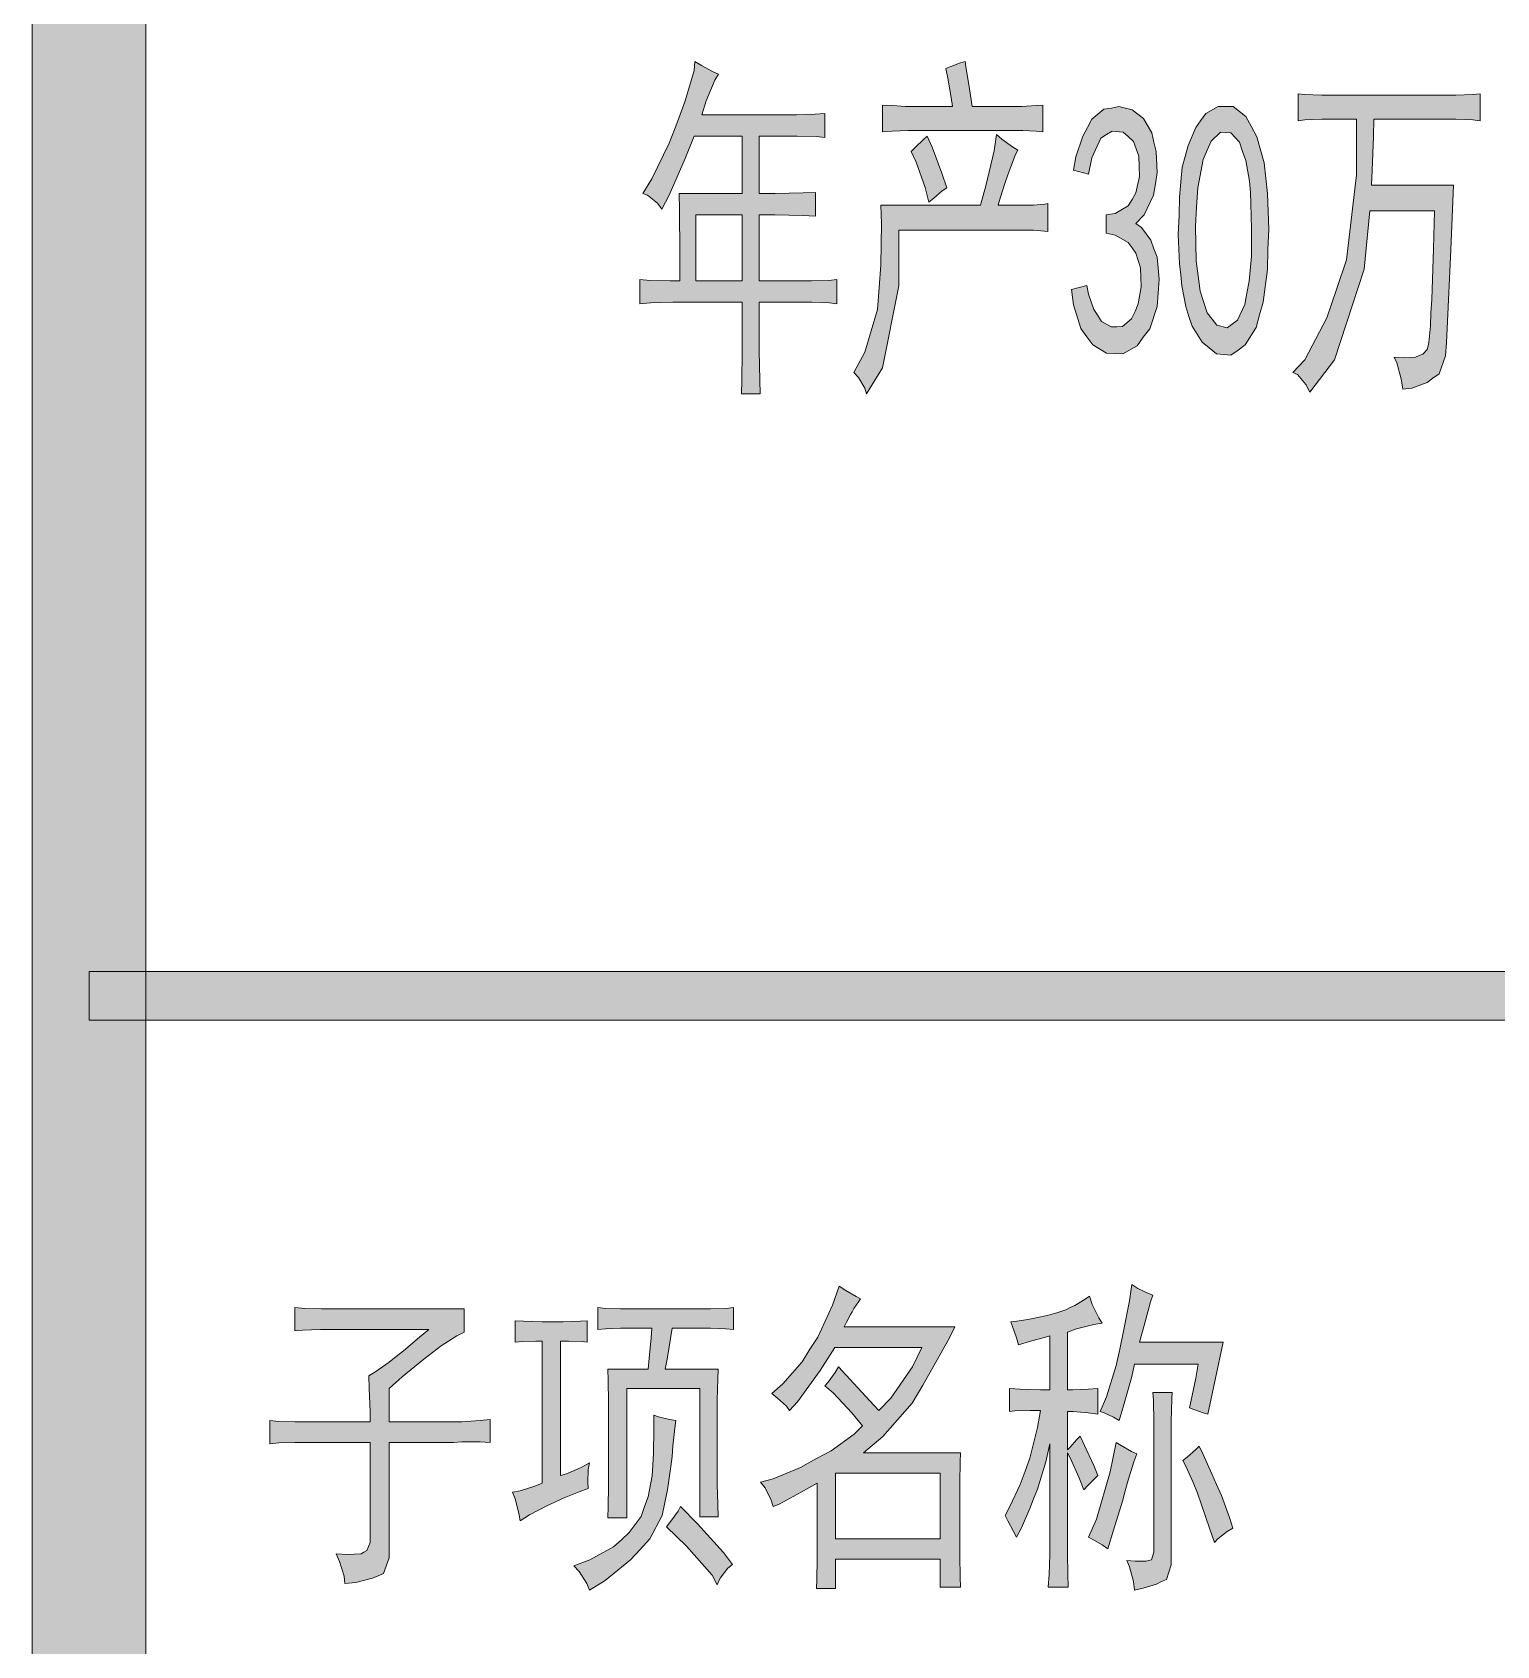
# Model space of a CAD drawing. Header units: millimetres. Extents: x 0 to 829, y 0 to 586.
# Drawn here: x 769.46 to 782.14, y 71.46 to 85.43 of the extents above; entities that cross this region are included whole.
import ezdxf

# ---------------------------------------------------------------- set-up
doc = ezdxf.new("R2010")
doc.units = ezdxf.units.MM

msp = doc.modelspace()

# ---------------------------------------------------------------- hatches: boundary and pattern name
h = msp.add_hatch(color=0)
h.dxf.hatch_style = 2
h.paths.add_polyline_path([(770.449028, 9.860139), (769.464778, 9.860139), (769.464778, 575.772139), (770.449028, 575.772139)])
h = msp.add_hatch(color=0)
h.paths.add_polyline_path([(774.749389, 84.031667), (774.827, 84.158667), (774.978694, 84.469111), (775.04925, 84.652556), (775.116278, 84.836), (775.193889, 85.097056), (775.200944, 85.174667), (775.257389, 85.139389), (775.359694, 85.086472), (775.405556, 85.065306), (775.373806, 85.012389), (775.299722, 84.836), (775.260917, 84.712528), (775.998222, 84.712528), (776.079361, 84.712528), (776.241639, 84.719583), (776.326306, 84.726639), (776.326306, 84.5185), (776.252222, 84.525556), (776.086417, 84.529083), (775.998222, 84.529083), (775.758333, 84.529083), (775.758333, 84.031667), (775.895917, 84.031667), (776.139333, 84.038722), (776.245167, 84.04225), (776.245167, 83.837639), (776.135806, 83.841167), (775.892389, 83.848222), (775.758333, 83.848222), (775.758333, 83.276722), (776.12875, 83.276722), (776.209889, 83.276722), (776.361583, 83.28025), (776.428611, 83.287306), (776.428611, 83.079167), (776.365111, 83.086222), (776.213417, 83.093278), (776.12875, 83.093278), (775.758333, 83.093278), (775.758333, 82.811056), (775.758333, 82.673472), (775.761861, 82.415944), (775.765389, 82.299528), (775.603111, 82.299528), (775.606639, 82.415944), (775.610167, 82.659361), (775.610167, 82.789889), (775.610167, 83.093278), (775.11275, 83.093278), (775.010444, 83.093278), (774.816417, 83.086222), (774.724694, 83.079167), (774.724694, 83.287306), (774.812889, 83.28025), (774.98575, 83.276722), (775.070417, 83.276722), (775.070417, 83.513083), (775.066889, 83.890556), (775.063361, 84.031667), (775.610167, 84.031667), (775.610167, 84.529083), (775.193889, 84.529083), (775.116278, 84.335056), (774.978694, 84.017556), (774.915194, 83.897611), (774.876389, 83.950528), (774.791722, 84.017556)])
h.paths.add_polyline_path([(775.610167, 83.276722), (775.610167, 83.848222), (775.208, 83.848222), (775.208, 83.276722)])
h = msp.add_hatch(color=0)
h.dxf.hatch_style = 2
h.paths.add_polyline_path([(777.539861, 85.174667), (777.546917, 85.132333), (777.578667, 84.938306), (777.599833, 84.786611), (777.963194, 84.786611), (778.030222, 84.786611), (778.153694, 84.793667), (778.213667, 84.797194), (778.213667, 84.567889), (778.153694, 84.571417), (778.040806, 84.578472), (777.987889, 84.578472), (777.102417, 84.578472), (777.045972, 84.578472), (776.908389, 84.571417), (776.823722, 84.567889), (776.823722, 84.797194), (776.911917, 84.793667), (777.024806, 84.786611), (777.0495, 84.786611), (777.4305, 84.786611), (777.419917, 84.864222), (777.391694, 85.030028), (777.374056, 85.114694), (777.416389, 85.132333), (777.501056, 85.164083)])
h = msp.add_hatch(color=0)
h.dxf.hatch_style = 2
h.paths.add_polyline_path([(778.460611, 83.202639), (778.594667, 83.237917), (778.608778, 83.160306), (778.654639, 83.029778), (778.689917, 82.976861), (778.721667, 82.923944), (778.802806, 82.878083), (778.852194, 82.878083), (778.901583, 82.881611), (778.979194, 82.948639), (779.010944, 83.012139), (779.039167, 83.079167), (779.063861, 83.223806), (779.060333, 83.304944), (779.056806, 83.389611), (779.018, 83.516611), (778.98625, 83.562472), (778.950972, 83.608333), (778.838083, 83.671833), (778.760472, 83.689472), (778.760472, 83.848222), (778.838083, 83.858806), (778.950972, 83.925833), (778.98625, 83.982278), (779.018, 84.038722), (779.04975, 84.179833), (779.046222, 84.268028), (779.042694, 84.356222), (778.996833, 84.483222), (778.950972, 84.525556), (778.908639, 84.564361), (778.813389, 84.571417), (778.764, 84.543194), (778.714611, 84.511444), (778.637, 84.342111), (778.608778, 84.201), (778.47825, 84.236278), (778.499417, 84.349167), (778.559389, 84.529083), (778.598194, 84.603167), (778.637, 84.67725), (778.739306, 84.761917), (778.806333, 84.7725), (778.869833, 84.786611), (778.98625, 84.758389), (779.035639, 84.719583), (779.085028, 84.680778), (779.155583, 84.557306), (779.173222, 84.476167), (779.194389, 84.395028), (779.201444, 84.215111), (779.187333, 84.116333), (779.169694, 84.017556), (779.088556, 83.848222), (779.018, 83.774139), (779.067389, 83.738861), (779.148528, 83.6295), (779.173222, 83.555417), (779.201444, 83.481333), (779.219083, 83.290833), (779.212028, 83.170889), (779.201444, 83.054472), (779.137944, 82.860444), (779.0815, 82.789889), (779.028583, 82.715806), (778.905111, 82.64525), (778.834556, 82.648778), (778.764, 82.652306), (778.644056, 82.722861), (778.594667, 82.793417), (778.54175, 82.863972), (778.47825, 83.068583)])
h = msp.add_hatch(color=0)
h.paths.add_polyline_path([(779.391944, 83.841167), (779.395472, 84.003444), (779.420167, 84.260972), (779.444861, 84.352694), (779.469556, 84.447944), (779.536583, 84.603167), (779.578917, 84.663139), (779.624778, 84.726639), (779.730611, 84.786611), (779.797639, 84.786611), (779.861139, 84.786611), (779.9705, 84.698417), (780.019889, 84.610222), (780.06575, 84.522028), (780.12925, 84.299778), (780.143361, 84.165722), (780.157472, 84.031667), (780.168056, 83.72475), (780.161, 83.548361), (780.157472, 83.3755), (780.118667, 83.093278), (780.086917, 82.983917), (780.058694, 82.874556), (779.963444, 82.722861), (779.903472, 82.677), (779.839972, 82.634667), (779.7165, 82.64525), (779.653, 82.698167), (779.593028, 82.747556), (779.504833, 82.885139), (779.476611, 82.969806), (779.451917, 83.054472), (779.416639, 83.234389), (779.406056, 83.329639), (779.395472, 83.424889), (779.384889, 83.678889)])
h.paths.add_polyline_path([(779.543639, 83.91525), (779.533056, 83.745917), (779.540111, 83.449583), (779.55775, 83.319056), (779.575389, 83.188528), (779.635361, 83.001556), (779.677694, 82.945111), (779.720028, 82.892194), (779.808222, 82.871028), (779.850556, 82.902778), (779.896417, 82.938056), (779.959917, 83.072111), (779.977556, 83.170889), (779.998722, 83.273194), (780.019889, 83.491917), (780.019889, 83.611861), (780.019889, 83.728278), (780.012833, 83.947), (780.009306, 84.04225), (780.00225, 84.141028), (779.9705, 84.317417), (779.942278, 84.395028), (779.914056, 84.476167), (779.839972, 84.557306), (779.797639, 84.560833), (779.751778, 84.564361), (779.670639, 84.48675), (779.635361, 84.409139), (779.600083, 84.328), (779.554222, 84.081056)])
h = msp.add_hatch(color=0)
h.dxf.hatch_style = 2
h.paths.add_polyline_path([(781.328694, 82.338333), (781.314583, 82.430056), (781.275778, 82.567639), (781.254611, 82.617028), (781.332222, 82.609972), (781.438056, 82.617028), (781.469806, 82.631139), (781.501556, 82.641722), (781.540361, 82.684056), (781.547417, 82.715806), (781.554472, 82.744028), (781.568583, 82.888667), (781.572111, 83.001556), (781.579167, 83.114444), (781.593278, 83.555417), (781.603861, 83.8835), (781.042944, 83.8835), (780.993556, 83.379028), (780.736028, 82.592333), (780.524361, 82.313639), (780.489083, 82.380667), (780.418528, 82.465333), (780.376194, 82.482972), (780.482028, 82.592333), (780.672528, 82.955694), (780.757194, 83.209694), (780.841861, 83.460167), (780.926528, 84.193944), (780.926528, 84.67725), (780.707806, 84.67725), (780.626667, 84.67725), (780.482028, 84.670194), (780.422056, 84.663139), (780.422056, 84.895972), (780.4785, 84.888917), (780.626667, 84.885389), (780.714861, 84.885389), (781.706167, 84.885389), (781.787306, 84.885389), (781.935472, 84.888917), (781.998972, 84.895972), (781.998972, 84.663139), (781.935472, 84.670194), (781.787306, 84.67725), (781.706167, 84.67725), (781.078222, 84.67725), (781.074694, 84.525556), (781.064111, 84.236278), (781.057056, 84.10575), (781.766139, 84.10575), (781.744972, 83.544833), (781.713222, 82.863972), (781.706167, 82.744028), (781.699111, 82.627611), (781.642667, 82.472389), (781.58975, 82.433583), (781.540361, 82.398306), (781.406306, 82.348917)])
h = msp.add_hatch(color=0)
h.dxf.hatch_style = 2
h.paths.add_polyline_path([(777.994944, 84.409139), (777.977306, 84.370333), (777.934972, 84.2645), (777.910278, 84.193944), (777.885583, 84.126917), (777.84325, 83.992861), (777.825611, 83.932889), (778.051389, 83.932889), (778.129, 83.932889), (778.231306, 83.939944), (778.256, 83.947), (778.256, 83.703583), (778.227778, 83.707111), (778.132528, 83.714167), (778.0655, 83.714167), (776.964833, 83.714167), (776.964833, 83.234389), (776.823722, 82.525306), (776.686139, 82.299528), (776.672028, 82.348917), (776.615583, 82.440639), (776.576778, 82.482972), (776.672028, 82.659361), (776.781389, 83.029778), (776.7955, 83.220278), (776.809611, 83.414306), (776.816667, 83.770611), (776.809611, 83.932889), (777.673917, 83.932889), (777.719778, 84.098694), (777.790333, 84.402083), (777.8115, 84.543194), (777.857361, 84.504389), (777.949083, 84.437361)])
h = msp.add_hatch(color=0)
h.dxf.hatch_style = 2
h.paths.add_polyline_path([(777.211778, 84.529083), (777.254111, 84.433833), (777.338778, 84.208056), (777.381111, 84.081056), (777.342306, 84.056361), (777.268222, 83.992861), (777.225889, 83.957583), (777.194139, 84.084583), (777.116528, 84.303306), (777.074194, 84.395028), (777.109472, 84.433833), (777.180028, 84.500861)])
h = msp.add_hatch(color=0)
h.dxf.hatch_style = 2
h.paths.add_polyline_path([(769.958667, 76.877333), (769.958667, 77.300667), (819.294639, 77.300667), (819.294639, 76.877333)])
h = msp.add_hatch(color=0)
h.paths.add_polyline_path([(776.633222, 74.467861), (776.615583, 74.439639), (776.576778, 74.383194), (776.562667, 74.354972), (776.548556, 74.330278), (776.513278, 74.26325), (776.492111, 74.224444), (777.451667, 74.224444), (777.402278, 74.122139), (777.261167, 73.871667), (777.172972, 73.719972), (777.08125, 73.56475), (776.82725, 73.275472), (776.661444, 73.134361), (777.501056, 73.134361), (777.497528, 73.053222), (777.494, 72.880361), (777.494, 72.792167), (777.494, 72.337083), (777.494, 72.241833), (777.497528, 72.058389), (777.501056, 71.970194), (777.324667, 71.970194), (777.324667, 72.213611), (776.418028, 72.213611), (776.418028, 71.959611), (776.252222, 71.959611), (776.25575, 72.037222), (776.259278, 72.213611), (776.259278, 72.312389), (776.259278, 72.869778), (776.121694, 72.792167), (775.931194, 72.689861), (775.878278, 72.668694), (775.860639, 72.725139), (775.807722, 72.830972), (775.768917, 72.880361), (775.878278, 72.908583), (776.114639, 73.007361), (776.248694, 73.081444), (776.379222, 73.152), (776.580306, 73.296639), (776.650861, 73.367194), (776.559139, 73.480083), (776.396861, 73.652944), (776.326306, 73.712917), (776.354528, 73.744667), (776.4145, 73.829333), (776.442722, 73.878722), (776.576778, 73.734083), (776.749639, 73.547111), (776.791972, 73.50125), (776.897806, 73.607083), (777.084778, 73.878722), (777.165917, 74.044528), (776.410972, 74.044528), (776.283972, 73.846972), (776.089944, 73.575333), (776.019389, 73.50125), (775.994694, 73.536528), (775.917083, 73.607083), (775.867694, 73.645889), (775.962944, 73.730556), (776.12875, 73.921056), (776.195778, 74.030417), (776.266333, 74.13625), (776.393333, 74.411417), (776.449778, 74.577222), (776.506222, 74.538417), (776.597944, 74.4855)])
h.paths.add_polyline_path([(777.324667, 72.39), (777.324667, 72.957972), (776.418028, 72.957972), (776.418028, 72.39)])
h = msp.add_hatch(color=0)
h.dxf.hatch_style = 2
h.paths.add_polyline_path([(779.166167, 74.499611), (779.145, 74.439639), (779.088556, 74.235028), (779.04975, 74.090389), (779.772944, 74.090389), (779.642417, 73.4695), (779.600083, 73.480083), (779.518944, 73.508306), (779.483667, 73.522417), (779.497778, 73.589444), (779.536583, 73.779944), (779.55775, 73.899889), (779.007417, 73.899889), (778.979194, 73.783472), (778.912167, 73.540056), (778.873361, 73.413056), (778.823972, 73.441278), (778.742833, 73.480083), (778.707556, 73.490667), (778.764, 73.617667), (778.848667, 73.889306), (778.880417, 74.030417), (778.908639, 74.171528), (778.961556, 74.450222), (778.982722, 74.591333), (779.035639, 74.556056), (779.127361, 74.513722)])
h = msp.add_hatch(color=0)
h.dxf.hatch_style = 2
h.paths.add_polyline_path([(777.885583, 72.591083), (777.927917, 72.668694), (778.016111, 72.859194), (778.058444, 72.975611), (778.100778, 73.0885), (778.167806, 73.353083), (778.1925, 73.50125), (778.104306, 73.50125), (777.97025, 73.497722), (777.924389, 73.490667), (777.924389, 73.69175), (778.016111, 73.684694), (778.1925, 73.677639), (778.273639, 73.677639), (778.273639, 74.146833), (778.234833, 74.13625), (778.09725, 74.097444), (778.002, 74.069222), (777.984361, 74.129194), (777.949083, 74.227972), (777.934972, 74.266778), (777.987889, 74.273833), (778.083139, 74.287944), (778.125472, 74.295), (778.167806, 74.305583), (778.248944, 74.323222), (778.291278, 74.333806), (778.333611, 74.344389), (778.411222, 74.372611), (778.450028, 74.39025), (778.488833, 74.407889), (778.569972, 74.457278), (778.615833, 74.489028), (778.640528, 74.418472), (778.696972, 74.302056), (778.725194, 74.256194), (778.654639, 74.245611), (778.502944, 74.206806), (778.425333, 74.178583), (778.425333, 73.677639), (778.471194, 73.677639), (778.60525, 73.684694), (778.689917, 73.69175), (778.689917, 73.4695), (778.60525, 73.480083), (778.471194, 73.490667), (778.425333, 73.490667), (778.425333, 73.159056), (778.450028, 73.18375), (778.502944, 73.24725), (778.534694, 73.279), (778.5735, 73.197861), (778.654639, 73.025), (778.689917, 72.936806), (778.661694, 72.912111), (778.601722, 72.852139), (778.566444, 72.813333), (778.524111, 72.922694), (778.453556, 73.084972), (778.425333, 73.134361), (778.425333, 72.312389), (778.425333, 72.259472), (778.428861, 72.086611), (778.432389, 71.970194), (778.259528, 71.970194), (778.266583, 72.079556), (778.273639, 72.252417), (778.273639, 72.312389), (778.273639, 73.211972), (778.238361, 73.05675), (778.167806, 72.820389), (778.132528, 72.735722), (778.100778, 72.651056), (778.026694, 72.48525), (777.984361, 72.404111), (777.959667, 72.4535), (777.910278, 72.545222)])
h = msp.add_hatch(color=0)
h.dxf.hatch_style = 2
h.paths.add_polyline_path([(772.0965, 72.259472), (772.19175, 72.252417), (772.311694, 72.259472), (772.336389, 72.273583), (772.361083, 72.287694), (772.389306, 72.35825), (772.389306, 72.414694), (772.389306, 73.222556), (771.796639, 73.222556), (771.736667, 73.222556), (771.599083, 73.219028), (771.521472, 73.211972), (771.521472, 73.413056), (771.599083, 73.406), (771.736667, 73.402472), (771.796639, 73.402472), (772.389306, 73.402472), (772.389306, 73.490667), (772.38225, 73.69175), (772.378722, 73.801111), (772.438694, 73.836389), (772.555111, 73.917528), (772.615083, 73.966917), (772.678583, 74.016306), (772.816167, 74.13625), (772.897306, 74.19975), (772.047111, 74.19975), (771.958917, 74.19975), (771.803694, 74.196222), (771.736667, 74.189167), (771.736667, 74.39025), (771.824861, 74.383194), (771.9695, 74.379667), (772.029472, 74.379667), (773.204222, 74.379667), (773.204222, 74.178583), (773.140722, 74.146833), (773.003139, 74.058639), (772.929056, 74.002194), (772.854972, 73.94575), (772.668, 73.790528), (772.555111, 73.69175), (772.555111, 73.402472), (773.1125, 73.402472), (773.183056, 73.402472), (773.341806, 73.413056), (773.43, 73.423639), (773.43, 73.222556), (773.341806, 73.229611), (773.183056, 73.229611), (773.1125, 73.222556), (772.555111, 73.222556), (772.555111, 72.337083), (772.555111, 72.224194), (772.505722, 72.090139), (772.459861, 72.068972), (772.410472, 72.047806), (772.265833, 72.012528), (772.170583, 72.001944), (772.163528, 72.065444), (772.124722, 72.192444)])
h = msp.add_hatch(color=0)
h.dxf.hatch_style = 2
h.paths.add_polyline_path([(775.267972, 74.379667), (775.335, 74.379667), (775.469056, 74.383194), (775.536083, 74.39025), (775.536083, 74.19975), (775.469056, 74.206806), (775.335, 74.213861), (775.267972, 74.213861), (775.003389, 74.213861), (774.989278, 74.122139), (774.961056, 73.94575), (774.943417, 73.857556), (775.402028, 73.857556), (775.3985, 73.772889), (775.394972, 73.589444), (775.394972, 73.490667), (775.394972, 72.936806), (775.394972, 72.862722), (775.3985, 72.686333), (775.402028, 72.5805), (775.243278, 72.5805), (775.243278, 73.69175), (774.611806, 73.69175), (774.611806, 72.569917), (774.446, 72.569917), (774.449528, 72.668694), (774.453056, 72.845083), (774.453056, 72.922694), (774.453056, 73.490667), (774.453056, 73.575333), (774.449528, 73.758778), (774.446, 73.857556), (774.79525, 73.857556), (774.805833, 73.952806), (774.823472, 74.129194), (774.827, 74.213861), (774.618861, 74.213861), (774.555361, 74.213861), (774.428361, 74.206806), (774.361333, 74.19975), (774.361333, 74.39025), (774.428361, 74.383194), (774.555361, 74.379667), (774.618861, 74.379667)])
h = msp.add_hatch(color=0)
h.dxf.hatch_style = 2
h.paths.add_polyline_path([(774.276667, 72.823917), (774.199056, 72.795694), (774.054417, 72.73925), (773.987389, 72.7075), (773.920361, 72.67575), (773.768667, 72.598139), (773.687528, 72.545222), (773.676944, 72.61225), (773.645194, 72.735722), (773.6205, 72.792167), (773.687528, 72.806278), (773.814528, 72.845083), (773.878028, 72.869778), (773.878028, 74.100972), (773.825111, 74.100972), (773.708694, 74.097444), (773.645194, 74.090389), (773.645194, 74.277361), (773.71575, 74.273833), (773.878028, 74.266778), (773.96975, 74.266778), (774.061472, 74.266778), (774.209639, 74.273833), (774.269611, 74.277361), (774.269611, 74.090389), (774.22375, 74.097444), (774.107333, 74.100972), (774.036778, 74.100972), (774.036778, 72.936806), (774.089694, 72.950917), (774.216694, 73.007361), (774.28725, 73.046167), (774.276667, 72.989722), (774.273139, 72.880361)])
h = msp.add_hatch(color=0)
h.dxf.hatch_style = 2
h.paths.add_polyline_path([(779.331972, 73.656472), (779.328444, 73.600028), (779.324917, 73.406), (779.324917, 73.268417), (779.324917, 72.270056), (779.324917, 72.164222), (779.282583, 72.037222), (779.24025, 72.019583), (779.197917, 71.998417), (779.0815, 71.963139), (779.007417, 71.9455), (778.996833, 72.019583), (778.961556, 72.146583), (778.940389, 72.203028), (779.010944, 72.195972), (779.106194, 72.195972), (779.127361, 72.203028), (779.152056, 72.206556), (779.173222, 72.273583), (779.173222, 72.337083), (779.173222, 73.268417), (779.173222, 73.395417), (779.169694, 73.589444), (779.166167, 73.656472)])
h = msp.add_hatch(color=0)
h.dxf.hatch_style = 2
h.paths.add_polyline_path([(775.035139, 73.413056), (775.028083, 73.346028), (775.010444, 73.190806), (775.003389, 73.102611), (774.992806, 73.014417), (774.964583, 72.813333), (774.939889, 72.703972), (774.918722, 72.591083), (774.809361, 72.39), (774.728222, 72.298278), (774.643556, 72.206556), (774.424833, 72.030167), (774.28725, 71.9455), (774.266083, 72.001944), (774.199056, 72.107778), (774.153194, 72.157167), (774.290778, 72.206556), (774.495389, 72.319444), (774.565944, 72.379417), (774.632972, 72.442917), (774.735278, 72.584028), (774.7635, 72.668694), (774.79525, 72.753361), (774.830528, 72.933278), (774.837583, 73.028528), (774.841111, 73.127306), (774.844639, 73.338972), (774.844639, 73.458917), (774.886972, 73.444806), (774.982222, 73.423639)])
h = msp.add_hatch(color=0)
h.dxf.hatch_style = 2
h.paths.add_polyline_path([(779.025056, 73.123778), (779.000361, 73.05675), (778.950972, 72.898), (778.926278, 72.806278), (778.901583, 72.714556), (778.823972, 72.464083), (778.774583, 72.301806), (778.725194, 72.337083), (778.640528, 72.386472), (778.608778, 72.404111), (778.675806, 72.559333), (778.79575, 72.968556), (778.848667, 73.222556), (778.891, 73.197861), (778.979194, 73.144944)])
h = msp.add_hatch(color=0)
h.dxf.hatch_style = 2
h.paths.add_polyline_path([(779.564806, 73.190806), (779.600083, 73.12025), (779.674167, 72.950917), (779.7165, 72.859194), (779.758833, 72.763944), (779.829389, 72.573444), (779.857611, 72.481722), (779.808222, 72.4535), (779.727083, 72.39), (779.698861, 72.35825), (779.656528, 72.481722), (779.582444, 72.693389), (779.550694, 72.785111), (779.515417, 72.876833), (779.451917, 73.017944), (779.423694, 73.067333), (779.4625, 73.095556), (779.533056, 73.159056)])
h = msp.add_hatch(color=0)
h.dxf.hatch_style = 2
h.paths.add_polyline_path([(775.077472, 72.668694), (775.222111, 72.520528), (775.447889, 72.270056), (775.5255, 72.16775), (775.486694, 72.136), (775.419667, 72.047806), (775.394972, 71.991361), (775.349111, 72.076028), (775.126861, 72.3265), (774.954, 72.492306), (774.992806, 72.541694), (775.056306, 72.629889)])

# ---------------------------------------------------------------- linework, layer by layer
at = {"color": 0, "lineweight": 0}
for points in [[(770.449028, 9.860139), (769.464778, 9.860139), (769.464778, 575.772139), (770.449028, 575.772139)], [(774.749389, 84.031667), (774.827, 84.158667), (774.978694, 84.469111), (775.04925, 84.652556), (775.116278, 84.836), (775.193889, 85.097056), (775.200944, 85.174667), (775.257389, 85.139389), (775.359694, 85.086472), (775.405556, 85.065306), (775.373806, 85.012389), (775.299722, 84.836), (775.260917, 84.712528), (775.998222, 84.712528), (776.079361, 84.712528), (776.241639, 84.719583), (776.326306, 84.726639), (776.326306, 84.5185), (776.252222, 84.525556), (776.086417, 84.529083), (775.998222, 84.529083), (775.758333, 84.529083), (775.758333, 84.031667), (775.895917, 84.031667), (776.139333, 84.038722), (776.245167, 84.04225), (776.245167, 83.837639), (776.135806, 83.841167), (775.892389, 83.848222), (775.758333, 83.848222), (775.758333, 83.276722), (776.12875, 83.276722), (776.209889, 83.276722), (776.361583, 83.28025), (776.428611, 83.287306), (776.428611, 83.079167), (776.365111, 83.086222), (776.213417, 83.093278), (776.12875, 83.093278), (775.758333, 83.093278), (775.758333, 82.811056), (775.758333, 82.673472), (775.761861, 82.415944), (775.765389, 82.299528), (775.603111, 82.299528), (775.606639, 82.415944), (775.610167, 82.659361), (775.610167, 82.789889), (775.610167, 83.093278), (775.11275, 83.093278), (775.010444, 83.093278), (774.816417, 83.086222), (774.724694, 83.079167), (774.724694, 83.287306), (774.812889, 83.28025), (774.98575, 83.276722), (775.070417, 83.276722), (775.070417, 83.513083), (775.066889, 83.890556), (775.063361, 84.031667), (775.610167, 84.031667), (775.610167, 84.529083), (775.193889, 84.529083), (775.116278, 84.335056), (774.978694, 84.017556), (774.915194, 83.897611), (774.876389, 83.950528), (774.791722, 84.017556)], [(777.539861, 85.174667), (777.546917, 85.132333), (777.578667, 84.938306), (777.599833, 84.786611), (777.963194, 84.786611), (778.030222, 84.786611), (778.153694, 84.793667), (778.213667, 84.797194), (778.213667, 84.567889), (778.153694, 84.571417), (778.040806, 84.578472), (777.987889, 84.578472), (777.102417, 84.578472), (777.045972, 84.578472), (776.908389, 84.571417), (776.823722, 84.567889), (776.823722, 84.797194), (776.911917, 84.793667), (777.024806, 84.786611), (777.0495, 84.786611), (777.4305, 84.786611), (777.419917, 84.864222), (777.391694, 85.030028), (777.374056, 85.114694), (777.416389, 85.132333), (777.501056, 85.164083)], [(778.460611, 83.202639), (778.594667, 83.237917), (778.608778, 83.160306), (778.654639, 83.029778), (778.689917, 82.976861), (778.721667, 82.923944), (778.802806, 82.878083), (778.852194, 82.878083), (778.901583, 82.881611), (778.979194, 82.948639), (779.010944, 83.012139), (779.039167, 83.079167), (779.063861, 83.223806), (779.060333, 83.304944), (779.056806, 83.389611), (779.018, 83.516611), (778.98625, 83.562472), (778.950972, 83.608333), (778.838083, 83.671833), (778.760472, 83.689472), (778.760472, 83.848222), (778.838083, 83.858806), (778.950972, 83.925833), (778.98625, 83.982278), (779.018, 84.038722), (779.04975, 84.179833), (779.046222, 84.268028), (779.042694, 84.356222), (778.996833, 84.483222), (778.950972, 84.525556), (778.908639, 84.564361), (778.813389, 84.571417), (778.764, 84.543194), (778.714611, 84.511444), (778.637, 84.342111), (778.608778, 84.201), (778.47825, 84.236278), (778.499417, 84.349167), (778.559389, 84.529083), (778.598194, 84.603167), (778.637, 84.67725), (778.739306, 84.761917), (778.806333, 84.7725), (778.869833, 84.786611), (778.98625, 84.758389), (779.035639, 84.719583), (779.085028, 84.680778), (779.155583, 84.557306), (779.173222, 84.476167), (779.194389, 84.395028), (779.201444, 84.215111), (779.187333, 84.116333), (779.169694, 84.017556), (779.088556, 83.848222), (779.018, 83.774139), (779.067389, 83.738861), (779.148528, 83.6295), (779.173222, 83.555417), (779.201444, 83.481333), (779.219083, 83.290833), (779.212028, 83.170889), (779.201444, 83.054472), (779.137944, 82.860444), (779.0815, 82.789889), (779.028583, 82.715806), (778.905111, 82.64525), (778.834556, 82.648778), (778.764, 82.652306), (778.644056, 82.722861), (778.594667, 82.793417), (778.54175, 82.863972), (778.47825, 83.068583)], [(779.391944, 83.841167), (779.395472, 84.003444), (779.420167, 84.260972), (779.444861, 84.352694), (779.469556, 84.447944), (779.536583, 84.603167), (779.578917, 84.663139), (779.624778, 84.726639), (779.730611, 84.786611), (779.797639, 84.786611), (779.861139, 84.786611), (779.9705, 84.698417), (780.019889, 84.610222), (780.06575, 84.522028), (780.12925, 84.299778), (780.143361, 84.165722), (780.157472, 84.031667), (780.168056, 83.72475), (780.161, 83.548361), (780.157472, 83.3755), (780.118667, 83.093278), (780.086917, 82.983917), (780.058694, 82.874556), (779.963444, 82.722861), (779.903472, 82.677), (779.839972, 82.634667), (779.7165, 82.64525), (779.653, 82.698167), (779.593028, 82.747556), (779.504833, 82.885139), (779.476611, 82.969806), (779.451917, 83.054472), (779.416639, 83.234389), (779.406056, 83.329639), (779.395472, 83.424889), (779.384889, 83.678889)], [(781.328694, 82.338333), (781.314583, 82.430056), (781.275778, 82.567639), (781.254611, 82.617028), (781.332222, 82.609972), (781.438056, 82.617028), (781.469806, 82.631139), (781.501556, 82.641722), (781.540361, 82.684056), (781.547417, 82.715806), (781.554472, 82.744028), (781.568583, 82.888667), (781.572111, 83.001556), (781.579167, 83.114444), (781.593278, 83.555417), (781.603861, 83.8835), (781.042944, 83.8835), (780.993556, 83.379028), (780.736028, 82.592333), (780.524361, 82.313639), (780.489083, 82.380667), (780.418528, 82.465333), (780.376194, 82.482972), (780.482028, 82.592333), (780.672528, 82.955694), (780.757194, 83.209694), (780.841861, 83.460167), (780.926528, 84.193944), (780.926528, 84.67725), (780.707806, 84.67725), (780.626667, 84.67725), (780.482028, 84.670194), (780.422056, 84.663139), (780.422056, 84.895972), (780.4785, 84.888917), (780.626667, 84.885389), (780.714861, 84.885389), (781.706167, 84.885389), (781.787306, 84.885389), (781.935472, 84.888917), (781.998972, 84.895972), (781.998972, 84.663139), (781.935472, 84.670194), (781.787306, 84.67725), (781.706167, 84.67725), (781.078222, 84.67725), (781.074694, 84.525556), (781.064111, 84.236278), (781.057056, 84.10575), (781.766139, 84.10575), (781.744972, 83.544833), (781.713222, 82.863972), (781.706167, 82.744028), (781.699111, 82.627611), (781.642667, 82.472389), (781.58975, 82.433583), (781.540361, 82.398306), (781.406306, 82.348917)], [(777.994944, 84.409139), (777.977306, 84.370333), (777.934972, 84.2645), (777.910278, 84.193944), (777.885583, 84.126917), (777.84325, 83.992861), (777.825611, 83.932889), (778.051389, 83.932889), (778.129, 83.932889), (778.231306, 83.939944), (778.256, 83.947), (778.256, 83.703583), (778.227778, 83.707111), (778.132528, 83.714167), (778.0655, 83.714167), (776.964833, 83.714167), (776.964833, 83.234389), (776.823722, 82.525306), (776.686139, 82.299528), (776.672028, 82.348917), (776.615583, 82.440639), (776.576778, 82.482972), (776.672028, 82.659361), (776.781389, 83.029778), (776.7955, 83.220278), (776.809611, 83.414306), (776.816667, 83.770611), (776.809611, 83.932889), (777.673917, 83.932889), (777.719778, 84.098694), (777.790333, 84.402083), (777.8115, 84.543194), (777.857361, 84.504389), (777.949083, 84.437361)], [(777.211778, 84.529083), (777.254111, 84.433833), (777.338778, 84.208056), (777.381111, 84.081056), (777.342306, 84.056361), (777.268222, 83.992861), (777.225889, 83.957583), (777.194139, 84.084583), (777.116528, 84.303306), (777.074194, 84.395028), (777.109472, 84.433833), (777.180028, 84.500861)], [(779.543639, 83.91525), (779.533056, 83.745917), (779.540111, 83.449583), (779.55775, 83.319056), (779.575389, 83.188528), (779.635361, 83.001556), (779.677694, 82.945111), (779.720028, 82.892194), (779.808222, 82.871028), (779.850556, 82.902778), (779.896417, 82.938056), (779.959917, 83.072111), (779.977556, 83.170889), (779.998722, 83.273194), (780.019889, 83.491917), (780.019889, 83.611861), (780.019889, 83.728278), (780.012833, 83.947), (780.009306, 84.04225), (780.00225, 84.141028), (779.9705, 84.317417), (779.942278, 84.395028), (779.914056, 84.476167), (779.839972, 84.557306), (779.797639, 84.560833), (779.751778, 84.564361), (779.670639, 84.48675), (779.635361, 84.409139), (779.600083, 84.328), (779.554222, 84.081056)], [(775.610167, 83.276722), (775.610167, 83.848222), (775.208, 83.848222), (775.208, 83.276722)], [(769.958667, 76.877333), (769.958667, 77.300667), (819.294639, 77.300667), (819.294639, 76.877333)], [(776.633222, 74.467861), (776.615583, 74.439639), (776.576778, 74.383194), (776.562667, 74.354972), (776.548556, 74.330278), (776.513278, 74.26325), (776.492111, 74.224444), (777.451667, 74.224444), (777.402278, 74.122139), (777.261167, 73.871667), (777.172972, 73.719972), (777.08125, 73.56475), (776.82725, 73.275472), (776.661444, 73.134361), (777.501056, 73.134361), (777.497528, 73.053222), (777.494, 72.880361), (777.494, 72.792167), (777.494, 72.337083), (777.494, 72.241833), (777.497528, 72.058389), (777.501056, 71.970194), (777.324667, 71.970194), (777.324667, 72.213611), (776.418028, 72.213611), (776.418028, 71.959611), (776.252222, 71.959611), (776.25575, 72.037222), (776.259278, 72.213611), (776.259278, 72.312389), (776.259278, 72.869778), (776.121694, 72.792167), (775.931194, 72.689861), (775.878278, 72.668694), (775.860639, 72.725139), (775.807722, 72.830972), (775.768917, 72.880361), (775.878278, 72.908583), (776.114639, 73.007361), (776.248694, 73.081444), (776.379222, 73.152), (776.580306, 73.296639), (776.650861, 73.367194), (776.559139, 73.480083), (776.396861, 73.652944), (776.326306, 73.712917), (776.354528, 73.744667), (776.4145, 73.829333), (776.442722, 73.878722), (776.576778, 73.734083), (776.749639, 73.547111), (776.791972, 73.50125), (776.897806, 73.607083), (777.084778, 73.878722), (777.165917, 74.044528), (776.410972, 74.044528), (776.283972, 73.846972), (776.089944, 73.575333), (776.019389, 73.50125), (775.994694, 73.536528), (775.917083, 73.607083), (775.867694, 73.645889), (775.962944, 73.730556), (776.12875, 73.921056), (776.195778, 74.030417), (776.266333, 74.13625), (776.393333, 74.411417), (776.449778, 74.577222), (776.506222, 74.538417), (776.597944, 74.4855)], [(779.166167, 74.499611), (779.145, 74.439639), (779.088556, 74.235028), (779.04975, 74.090389), (779.772944, 74.090389), (779.642417, 73.4695), (779.600083, 73.480083), (779.518944, 73.508306), (779.483667, 73.522417), (779.497778, 73.589444), (779.536583, 73.779944), (779.55775, 73.899889), (779.007417, 73.899889), (778.979194, 73.783472), (778.912167, 73.540056), (778.873361, 73.413056), (778.823972, 73.441278), (778.742833, 73.480083), (778.707556, 73.490667), (778.764, 73.617667), (778.848667, 73.889306), (778.880417, 74.030417), (778.908639, 74.171528), (778.961556, 74.450222), (778.982722, 74.591333), (779.035639, 74.556056), (779.127361, 74.513722)], [(777.885583, 72.591083), (777.927917, 72.668694), (778.016111, 72.859194), (778.058444, 72.975611), (778.100778, 73.0885), (778.167806, 73.353083), (778.1925, 73.50125), (778.104306, 73.50125), (777.97025, 73.497722), (777.924389, 73.490667), (777.924389, 73.69175), (778.016111, 73.684694), (778.1925, 73.677639), (778.273639, 73.677639), (778.273639, 74.146833), (778.234833, 74.13625), (778.09725, 74.097444), (778.002, 74.069222), (777.984361, 74.129194), (777.949083, 74.227972), (777.934972, 74.266778), (777.987889, 74.273833), (778.083139, 74.287944), (778.125472, 74.295), (778.167806, 74.305583), (778.248944, 74.323222), (778.291278, 74.333806), (778.333611, 74.344389), (778.411222, 74.372611), (778.450028, 74.39025), (778.488833, 74.407889), (778.569972, 74.457278), (778.615833, 74.489028), (778.640528, 74.418472), (778.696972, 74.302056), (778.725194, 74.256194), (778.654639, 74.245611), (778.502944, 74.206806), (778.425333, 74.178583), (778.425333, 73.677639), (778.471194, 73.677639), (778.60525, 73.684694), (778.689917, 73.69175), (778.689917, 73.4695), (778.60525, 73.480083), (778.471194, 73.490667), (778.425333, 73.490667), (778.425333, 73.159056), (778.450028, 73.18375), (778.502944, 73.24725), (778.534694, 73.279), (778.5735, 73.197861), (778.654639, 73.025), (778.689917, 72.936806), (778.661694, 72.912111), (778.601722, 72.852139), (778.566444, 72.813333), (778.524111, 72.922694), (778.453556, 73.084972), (778.425333, 73.134361), (778.425333, 72.312389), (778.425333, 72.259472), (778.428861, 72.086611), (778.432389, 71.970194), (778.259528, 71.970194), (778.266583, 72.079556), (778.273639, 72.252417), (778.273639, 72.312389), (778.273639, 73.211972), (778.238361, 73.05675), (778.167806, 72.820389), (778.132528, 72.735722), (778.100778, 72.651056), (778.026694, 72.48525), (777.984361, 72.404111), (777.959667, 72.4535), (777.910278, 72.545222)], [(772.0965, 72.259472), (772.19175, 72.252417), (772.311694, 72.259472), (772.336389, 72.273583), (772.361083, 72.287694), (772.389306, 72.35825), (772.389306, 72.414694), (772.389306, 73.222556), (771.796639, 73.222556), (771.736667, 73.222556), (771.599083, 73.219028), (771.521472, 73.211972), (771.521472, 73.413056), (771.599083, 73.406), (771.736667, 73.402472), (771.796639, 73.402472), (772.389306, 73.402472), (772.389306, 73.490667), (772.38225, 73.69175), (772.378722, 73.801111), (772.438694, 73.836389), (772.555111, 73.917528), (772.615083, 73.966917), (772.678583, 74.016306), (772.816167, 74.13625), (772.897306, 74.19975), (772.047111, 74.19975), (771.958917, 74.19975), (771.803694, 74.196222), (771.736667, 74.189167), (771.736667, 74.39025), (771.824861, 74.383194), (771.9695, 74.379667), (772.029472, 74.379667), (773.204222, 74.379667), (773.204222, 74.178583), (773.140722, 74.146833), (773.003139, 74.058639), (772.929056, 74.002194), (772.854972, 73.94575), (772.668, 73.790528), (772.555111, 73.69175), (772.555111, 73.402472), (773.1125, 73.402472), (773.183056, 73.402472), (773.341806, 73.413056), (773.43, 73.423639), (773.43, 73.222556), (773.341806, 73.229611), (773.183056, 73.229611), (773.1125, 73.222556), (772.555111, 73.222556), (772.555111, 72.337083), (772.555111, 72.224194), (772.505722, 72.090139), (772.459861, 72.068972), (772.410472, 72.047806), (772.265833, 72.012528), (772.170583, 72.001944), (772.163528, 72.065444), (772.124722, 72.192444)], [(775.267972, 74.379667), (775.335, 74.379667), (775.469056, 74.383194), (775.536083, 74.39025), (775.536083, 74.19975), (775.469056, 74.206806), (775.335, 74.213861), (775.267972, 74.213861), (775.003389, 74.213861), (774.989278, 74.122139), (774.961056, 73.94575), (774.943417, 73.857556), (775.402028, 73.857556), (775.3985, 73.772889), (775.394972, 73.589444), (775.394972, 73.490667), (775.394972, 72.936806), (775.394972, 72.862722), (775.3985, 72.686333), (775.402028, 72.5805), (775.243278, 72.5805), (775.243278, 73.69175), (774.611806, 73.69175), (774.611806, 72.569917), (774.446, 72.569917), (774.449528, 72.668694), (774.453056, 72.845083), (774.453056, 72.922694), (774.453056, 73.490667), (774.453056, 73.575333), (774.449528, 73.758778), (774.446, 73.857556), (774.79525, 73.857556), (774.805833, 73.952806), (774.823472, 74.129194), (774.827, 74.213861), (774.618861, 74.213861), (774.555361, 74.213861), (774.428361, 74.206806), (774.361333, 74.19975), (774.361333, 74.39025), (774.428361, 74.383194), (774.555361, 74.379667), (774.618861, 74.379667)], [(774.276667, 72.823917), (774.199056, 72.795694), (774.054417, 72.73925), (773.987389, 72.7075), (773.920361, 72.67575), (773.768667, 72.598139), (773.687528, 72.545222), (773.676944, 72.61225), (773.645194, 72.735722), (773.6205, 72.792167), (773.687528, 72.806278), (773.814528, 72.845083), (773.878028, 72.869778), (773.878028, 74.100972), (773.825111, 74.100972), (773.708694, 74.097444), (773.645194, 74.090389), (773.645194, 74.277361), (773.71575, 74.273833), (773.878028, 74.266778), (773.96975, 74.266778), (774.061472, 74.266778), (774.209639, 74.273833), (774.269611, 74.277361), (774.269611, 74.090389), (774.22375, 74.097444), (774.107333, 74.100972), (774.036778, 74.100972), (774.036778, 72.936806), (774.089694, 72.950917), (774.216694, 73.007361), (774.28725, 73.046167), (774.276667, 72.989722), (774.273139, 72.880361)], [(779.331972, 73.656472), (779.328444, 73.600028), (779.324917, 73.406), (779.324917, 73.268417), (779.324917, 72.270056), (779.324917, 72.164222), (779.282583, 72.037222), (779.24025, 72.019583), (779.197917, 71.998417), (779.0815, 71.963139), (779.007417, 71.9455), (778.996833, 72.019583), (778.961556, 72.146583), (778.940389, 72.203028), (779.010944, 72.195972), (779.106194, 72.195972), (779.127361, 72.203028), (779.152056, 72.206556), (779.173222, 72.273583), (779.173222, 72.337083), (779.173222, 73.268417), (779.173222, 73.395417), (779.169694, 73.589444), (779.166167, 73.656472)], [(775.035139, 73.413056), (775.028083, 73.346028), (775.010444, 73.190806), (775.003389, 73.102611), (774.992806, 73.014417), (774.964583, 72.813333), (774.939889, 72.703972), (774.918722, 72.591083), (774.809361, 72.39), (774.728222, 72.298278), (774.643556, 72.206556), (774.424833, 72.030167), (774.28725, 71.9455), (774.266083, 72.001944), (774.199056, 72.107778), (774.153194, 72.157167), (774.290778, 72.206556), (774.495389, 72.319444), (774.565944, 72.379417), (774.632972, 72.442917), (774.735278, 72.584028), (774.7635, 72.668694), (774.79525, 72.753361), (774.830528, 72.933278), (774.837583, 73.028528), (774.841111, 73.127306), (774.844639, 73.338972), (774.844639, 73.458917), (774.886972, 73.444806), (774.982222, 73.423639)], [(779.025056, 73.123778), (779.000361, 73.05675), (778.950972, 72.898), (778.926278, 72.806278), (778.901583, 72.714556), (778.823972, 72.464083), (778.774583, 72.301806), (778.725194, 72.337083), (778.640528, 72.386472), (778.608778, 72.404111), (778.675806, 72.559333), (778.79575, 72.968556), (778.848667, 73.222556), (778.891, 73.197861), (778.979194, 73.144944)], [(779.564806, 73.190806), (779.600083, 73.12025), (779.674167, 72.950917), (779.7165, 72.859194), (779.758833, 72.763944), (779.829389, 72.573444), (779.857611, 72.481722), (779.808222, 72.4535), (779.727083, 72.39), (779.698861, 72.35825), (779.656528, 72.481722), (779.582444, 72.693389), (779.550694, 72.785111), (779.515417, 72.876833), (779.451917, 73.017944), (779.423694, 73.067333), (779.4625, 73.095556), (779.533056, 73.159056)], [(777.324667, 72.39), (777.324667, 72.957972), (776.418028, 72.957972), (776.418028, 72.39)], [(775.077472, 72.668694), (775.222111, 72.520528), (775.447889, 72.270056), (775.5255, 72.16775), (775.486694, 72.136), (775.419667, 72.047806), (775.394972, 71.991361), (775.349111, 72.076028), (775.126861, 72.3265), (774.954, 72.492306), (774.992806, 72.541694), (775.056306, 72.629889)]]:
    msp.add_lwpolyline(points, close=True, dxfattribs=at)

doc.saveas('drawing.dxf')
